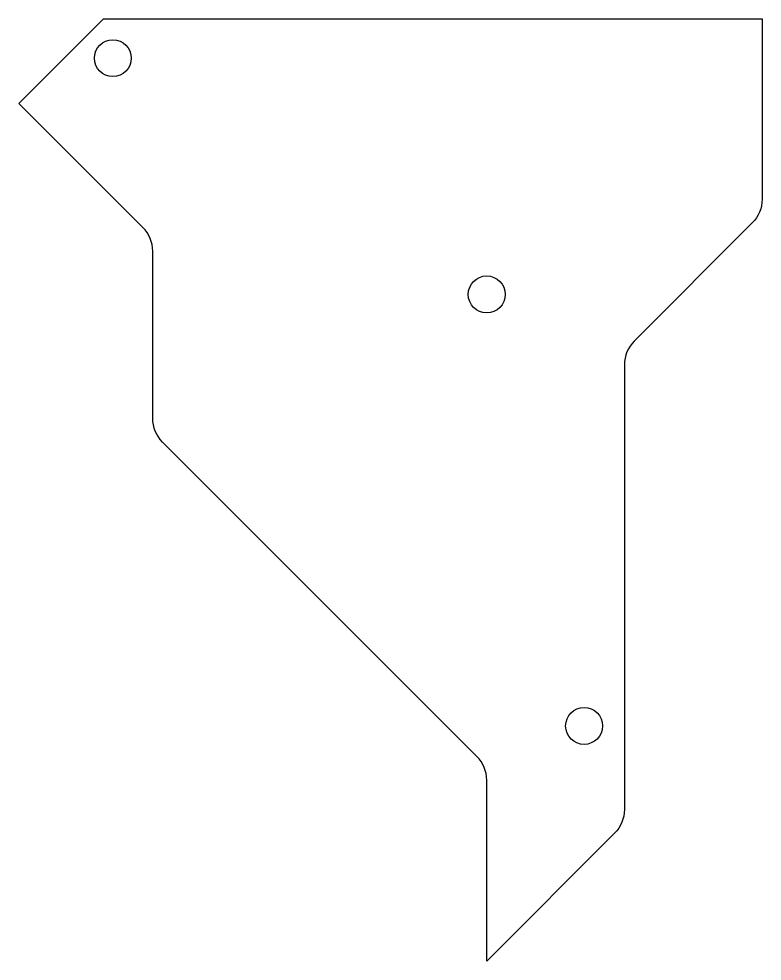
# Model space of a CAD drawing. Header units: millimetres. Extents: x 38 to 259, y -135 to 146.
import ezdxf

# ---------------------------------------------------------------- set-up
doc = ezdxf.new("R2010")
doc.units = ezdxf.units.MM
doc.layers.get('0').update_dxf_attribs({"linetype": 'CONTINUOUS'})

msp = doc.modelspace()

# ---------------------------------------------------------------- linework, layer by layer
msp.add_lwpolyline([(37.57, 120.59), (62.75, 145.77), (259.11, 145.77), (259.11, 92.05, -0.198912), (256.18, 84.98), (220.99, 49.79, 0.198912), (218.06, 42.72), (218.06, -89.77, -0.198912), (215.13, -96.84), (177.01, -134.96), (177.01, -81.05, 0.198912), (174.09, -73.98), (80.4, 19.7, -0.198912), (77.48, 26.77), (77.48, 76.54, 0.198912), (74.55, 83.61)], format="xyb", close=True)
for centre in [(65.58, 134.06), (177.01, 63.68), (206.04, -64.89)]:
    msp.add_circle(centre, 5.5)

doc.saveas('drawing.dxf')
